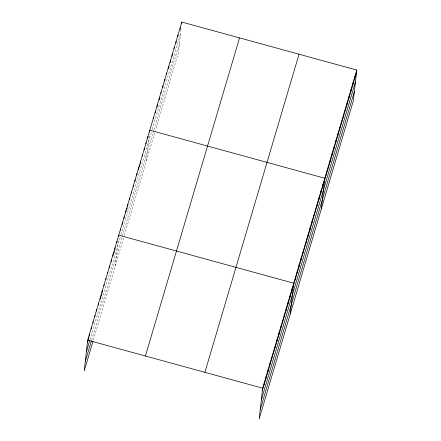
<?xml version="1.0" encoding="UTF-8"?>
<svg xmlns="http://www.w3.org/2000/svg" width="441" height="441" viewBox="0 0 441 441"><rect width="100%" height="100%" fill="white"/><g stroke="black" fill="none" stroke-linecap="round" stroke-linejoin="round"><path stroke-width="0.33" stroke-dasharray="2.21 1.65" d="M115.294 265.956L118.21 239.97M146.357 160.976L149.207 135.58M181.019 29.172L178.368 52.821L155.397 130.437M90.008 339.609L120.895 235.246M121.077 234.629L151.875 130.553M152.25 129.279L180.496 33.847M91.673 339.972L153.622 130.635M153.81 130.001L179.415 43.477M93.365 340.055L124.064 236.315M124.428 235.081L155.21 131.076"/><path stroke-width="0.66" d="M356.775 70.069L262.632 388.179L259.181 418.95L353.324 100.84L356.775 70.069L181.819 22.05L87.676 340.16L84.225 370.931L93.001 341.29M89.231 336.439L89.506 333.986M91.199 329.036L91.331 327.812M93.023 322.862L93.161 321.632M94.854 316.688L94.986 315.458M96.612 311.125L96.816 309.284M98.437 304.946L98.641 303.11M100.195 299.384L100.471 296.936M102.025 293.21L102.295 290.762M103.988 285.812L104.126 284.583M105.818 279.633L105.95 278.409M107.643 273.459L107.78 272.235M109.401 267.896L109.605 266.061M111.231 261.722L111.435 259.887M112.99 256.16L113.26 253.707M114.814 249.986L115.09 247.533M116.782 242.583L116.915 241.359M118.607 236.409L118.745 235.185L293.7 283.205L290.25 313.975M120.437 230.235L120.569 229.011M122.196 224.673L122.4 222.832M124.02 218.499L124.224 216.658M125.779 212.937L126.054 210.484M127.609 206.757L127.879 204.31M129.571 199.36L129.709 198.136M131.396 193.186L131.534 191.956M133.226 187.012L133.364 185.782M134.985 181.449L135.189 179.608M136.815 175.27L137.019 173.434M138.573 169.708L138.843 167.26M140.398 163.534L140.673 161.081M142.36 156.136L142.498 154.907M144.19 149.957L144.328 148.733M146.015 143.783L146.153 142.559M147.779 138.22L147.983 136.385M149.604 132.046L149.808 130.205L324.763 178.225L321.313 208.995M153.44 118.706L153.578 117.482M155.254 112.962L155.458 111.121M157.068 107.213L157.343 104.76M159.085 99.622L159.223 98.398M160.971 93.26L161.108 92.037M162.784 87.511L162.988 85.67M164.664 81.15L164.873 79.308M166.615 74.171L166.753 72.947M168.429 68.427L168.638 66.585M170.248 62.677L170.518 60.224M172.128 56.31L172.403 53.863M174.151 48.725L174.289 47.501M175.965 42.975L176.168 41.134M177.844 36.614L178.054 34.773M181.609 23.891L181.819 22.05M264.187 384.458L264.462 382.005M266.017 378.279L266.287 375.831M267.841 372.105L268.117 369.652M269.671 365.931L269.942 363.478M271.496 359.757L271.772 357.304M273.326 353.583L273.596 351.13M275.151 347.403L275.427 344.956M276.981 341.229L277.251 338.776M278.806 335.055L279.081 332.602M280.636 328.881L280.906 326.428M282.461 322.707L282.736 320.254M284.291 316.528L284.561 314.08M286.115 310.354L286.391 307.901M287.945 304.18L288.216 301.727M289.77 298.006L290.046 295.553M291.6 291.832L291.87 289.379M295.255 279.478L295.525 277.025M297.08 273.304L297.355 270.851M298.91 267.13L299.18 264.677M300.734 260.956L301.01 258.503M302.565 254.777L302.835 252.329M304.389 248.603L304.665 246.155M306.219 242.429L306.489 239.976M308.044 236.255L308.32 233.802M309.874 230.081L310.144 227.628M311.699 223.901L311.974 221.454M313.529 217.727L313.799 215.28M315.354 211.553L315.629 209.1M317.184 205.379L317.454 202.926M319.008 199.205L319.284 196.752M320.839 193.026L321.109 190.578M322.663 186.852L322.939 184.404M326.373 174.316L326.649 171.863M328.258 167.955L328.528 165.502M330.138 161.593L330.414 159.14M332.023 155.232L332.299 152.779M333.903 148.865L334.179 146.418M335.788 142.504L336.064 140.056M337.668 136.142L337.944 133.689M339.553 129.781L339.829 127.328M341.433 123.419L341.709 120.966M343.318 117.058L343.594 114.605M345.198 110.697L345.474 108.243M347.084 104.33L347.359 101.882M348.969 97.968L349.239 95.521M350.849 91.607L351.124 89.154M352.734 85.245L353.009 82.792M354.614 78.884L354.889 76.431M87.406 342.613L88.867 337.674M101.11 296.297L101.656 294.445M113.899 253.073L114.451 251.221M126.694 209.85L127.24 207.998M139.483 166.621L140.034 164.769M159.328 99.578L159.89 97.665M168.55 68.399L169.118 66.492M180.038 29.591L180.601 27.684M86.353 351.957L89.644 340.843M85.278 361.587L91.491 340.59M145.414 356.008L239.551 37.898M204.9 372.331L299.037 54.221M262.362 390.632L356.499 72.522M261.309 399.976L355.452 81.866M260.229 409.606L354.371 91.496M87.676 340.16L262.632 388.179"/></g></svg>
